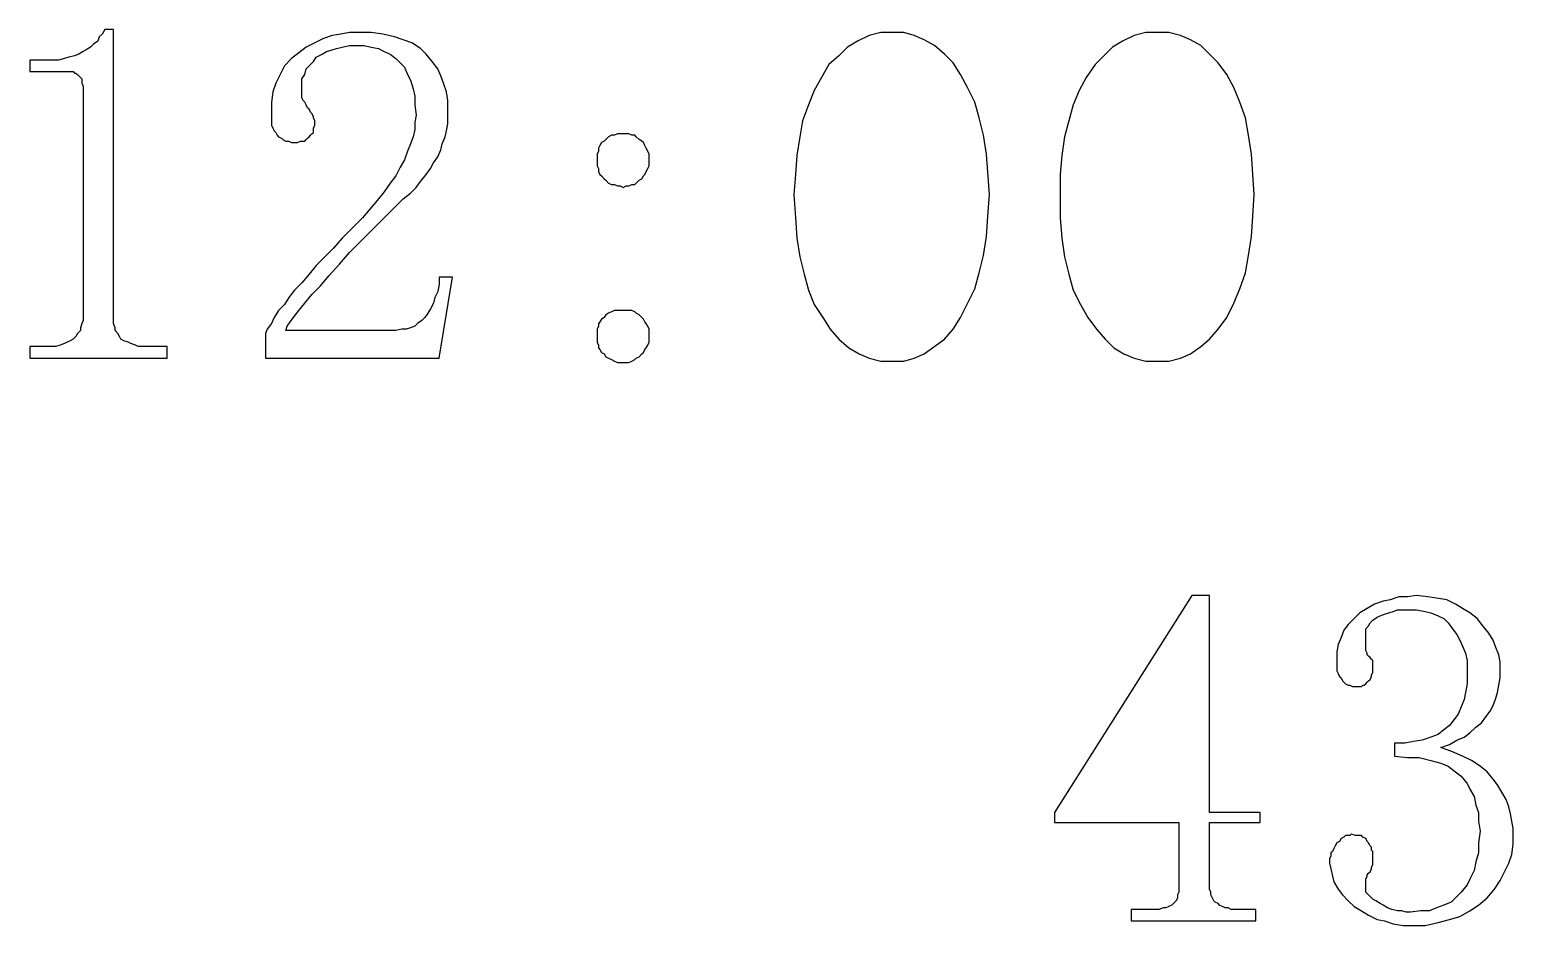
# Model space of a CAD drawing. Extents: x -150 to 150, y -100 to 100.
# Drawn here: x -86.16 to -75.91, y -82.82 to -76.63 of the extents above; entities that cross this region are included whole.
import ezdxf

# ---------------------------------------------------------------- set-up
doc = ezdxf.new("R2010")
doc.units = 0
doc.header["$MEASUREMENT"] = 0
doc.layers.get('0').update_dxf_attribs({"linetype": 'CONTINUOUS'})

msp = doc.modelspace()

# ---------------------------------------------------------------- linework, layer by layer
for points in [[(-85.58, -78.61), (-85.58, -76.63), (-85.58, -76.63), (-85.64, -76.63), (-85.64, -76.63), (-85.66, -76.66), (-85.66, -76.66), (-85.68, -76.68), (-85.68, -76.68), (-85.69, -76.71), (-85.69, -76.71), (-85.72, -76.73), (-85.72, -76.73), (-85.74, -76.75), (-85.74, -76.75), (-85.77, -76.77), (-85.77, -76.77), (-85.79, -76.78), (-85.79, -76.78), (-85.82, -76.8), (-85.82, -76.8), (-85.85, -76.81), (-85.85, -76.81), (-85.89, -76.82), (-85.89, -76.82), (-85.92, -76.83), (-85.92, -76.83), (-85.96, -76.84), (-85.96, -76.84), (-86, -76.84), (-86, -76.84), (-86.04, -76.84), (-86.04, -76.84), (-86.16, -76.84), (-86.16, -76.84), (-86.16, -76.92), (-86.16, -76.92), (-85.93, -76.92), (-85.93, -76.92), (-85.91, -76.92), (-85.91, -76.92), (-85.89, -76.92), (-85.89, -76.92), (-85.88, -76.92), (-85.88, -76.92), (-85.86, -76.92), (-85.86, -76.92), (-85.85, -76.93), (-85.85, -76.93), (-85.84, -76.93), (-85.84, -76.93), (-85.83, -76.94), (-85.83, -76.94), (-85.82, -76.95), (-85.82, -76.95), (-85.81, -76.96), (-85.81, -76.96), (-85.8, -76.97), (-85.8, -76.97), (-85.8, -76.99), (-85.8, -76.99), (-85.8, -77), (-85.8, -77), (-85.79, -77.02), (-85.79, -77.02), (-85.79, -77.03), (-85.79, -77.03), (-85.79, -78.61), (-85.79, -78.61), (-85.79, -78.64), (-85.79, -78.64), (-85.8, -78.66), (-85.8, -78.66), (-85.81, -78.69), (-85.81, -78.69), (-85.81, -78.71), (-85.81, -78.71), (-85.83, -78.73), (-85.83, -78.73), (-85.84, -78.75), (-85.84, -78.75), (-85.86, -78.77), (-85.86, -78.77), (-85.88, -78.78), (-85.88, -78.78), (-85.9, -78.79), (-85.9, -78.79), (-85.92, -78.8), (-85.92, -78.8), (-85.95, -78.81), (-85.95, -78.81), (-85.98, -78.82), (-85.98, -78.82), (-86.01, -78.82), (-86.01, -78.82), (-86.04, -78.82), (-86.04, -78.82), (-86.16, -78.82), (-86.16, -78.82), (-86.16, -78.9), (-86.16, -78.9), (-85.21, -78.9), (-85.21, -78.9), (-85.21, -78.82), (-85.21, -78.82), (-85.34, -78.82), (-85.34, -78.82), (-85.38, -78.82), (-85.38, -78.82), (-85.41, -78.82), (-85.41, -78.82), (-85.43, -78.81), (-85.43, -78.81), (-85.46, -78.8), (-85.46, -78.8), (-85.48, -78.79), (-85.48, -78.79), (-85.51, -78.78), (-85.51, -78.78), (-85.53, -78.77), (-85.53, -78.77), (-85.54, -78.75), (-85.54, -78.75), (-85.55, -78.73), (-85.55, -78.73), (-85.57, -78.71), (-85.57, -78.71), (-85.57, -78.69), (-85.57, -78.69), (-85.58, -78.66), (-85.58, -78.66), (-85.58, -78.64), (-85.58, -78.64), (-85.58, -78.61)], [(-83.5, -77.15), (-83.49, -77.22), (-83.49, -77.22), (-83.5, -77.27), (-83.5, -77.27), (-83.5, -77.32), (-83.5, -77.32), (-83.51, -77.37), (-83.51, -77.37), (-83.53, -77.42), (-83.53, -77.42), (-83.55, -77.47), (-83.55, -77.47), (-83.57, -77.53), (-83.57, -77.53), (-83.6, -77.58), (-83.6, -77.58), (-83.63, -77.64), (-83.63, -77.64), (-83.67, -77.69), (-83.67, -77.69), (-83.71, -77.75), (-83.71, -77.75), (-83.76, -77.81), (-83.76, -77.81), (-83.81, -77.87), (-83.81, -77.87), (-83.86, -77.93), (-83.86, -77.93), (-83.93, -78), (-83.93, -78), (-84, -78.07), (-84, -78.07), (-84.06, -78.14), (-84.06, -78.14), (-84.12, -78.2), (-84.12, -78.2), (-84.18, -78.26), (-84.18, -78.26), (-84.23, -78.32), (-84.23, -78.32), (-84.28, -78.38), (-84.28, -78.38), (-84.33, -78.43), (-84.33, -78.43), (-84.37, -78.48), (-84.37, -78.48), (-84.4, -78.53), (-84.4, -78.53), (-84.44, -78.57), (-84.44, -78.57), (-84.47, -78.62), (-84.47, -78.62), (-84.49, -78.66), (-84.49, -78.66), (-84.52, -78.7), (-84.52, -78.7), (-84.53, -78.73), (-84.53, -78.73), (-84.53, -78.9), (-84.53, -78.9), (-83.33, -78.9), (-83.33, -78.9), (-83.24, -78.34), (-83.24, -78.34), (-83.33, -78.34), (-83.33, -78.34), (-83.33, -78.39), (-83.33, -78.39), (-83.34, -78.44), (-83.34, -78.44), (-83.36, -78.48), (-83.36, -78.48), (-83.37, -78.52), (-83.37, -78.52), (-83.39, -78.56), (-83.39, -78.56), (-83.41, -78.59), (-83.41, -78.59), (-83.43, -78.62), (-83.43, -78.62), (-83.45, -78.64), (-83.45, -78.64), (-83.48, -78.66), (-83.48, -78.66), (-83.5, -78.68), (-83.5, -78.68), (-83.53, -78.69), (-83.53, -78.69), (-83.56, -78.7), (-83.56, -78.7), (-83.59, -78.7), (-83.59, -78.7), (-83.63, -78.71), (-83.63, -78.71), (-84.39, -78.71), (-84.39, -78.71), (-84.38, -78.68), (-84.38, -78.68), (-84.36, -78.65), (-84.36, -78.65), (-84.33, -78.61), (-84.33, -78.61), (-84.3, -78.57), (-84.3, -78.57), (-84.26, -78.52), (-84.26, -78.52), (-84.21, -78.46), (-84.21, -78.46), (-84.15, -78.4), (-84.15, -78.4), (-84.09, -78.33), (-84.09, -78.33), (-84.02, -78.25), (-84.02, -78.25), (-83.95, -78.17), (-83.95, -78.17), (-83.87, -78.09), (-83.87, -78.09), (-83.78, -78), (-83.78, -78), (-83.68, -77.9), (-83.68, -77.9), (-83.58, -77.8), (-83.58, -77.8), (-83.53, -77.76), (-83.53, -77.76), (-83.49, -77.72), (-83.49, -77.72), (-83.46, -77.68), (-83.46, -77.68), (-83.42, -77.63), (-83.42, -77.63), (-83.39, -77.59), (-83.39, -77.59), (-83.37, -77.55), (-83.37, -77.55), (-83.34, -77.51), (-83.34, -77.51), (-83.32, -77.46), (-83.32, -77.46), (-83.31, -77.42), (-83.31, -77.42), (-83.29, -77.37), (-83.29, -77.37), (-83.28, -77.33), (-83.28, -77.33), (-83.27, -77.28), (-83.27, -77.28), (-83.27, -77.24), (-83.27, -77.24), (-83.27, -77.19), (-83.27, -77.19), (-83.27, -77.12), (-83.27, -77.12), (-83.28, -77.06), (-83.28, -77.06), (-83.3, -77), (-83.3, -77), (-83.32, -76.95), (-83.32, -76.95), (-83.34, -76.9), (-83.34, -76.9), (-83.38, -76.85), (-83.38, -76.85), (-83.42, -76.8), (-83.42, -76.8), (-83.46, -76.76), (-83.46, -76.76), (-83.52, -76.72), (-83.52, -76.72), (-83.58, -76.7), (-83.58, -76.7), (-83.64, -76.68), (-83.64, -76.68), (-83.72, -76.66), (-83.72, -76.66), (-83.8, -76.65), (-83.8, -76.65), (-83.88, -76.65), (-83.88, -76.65), (-83.95, -76.65), (-83.95, -76.65), (-84.01, -76.66), (-84.01, -76.66), (-84.07, -76.67), (-84.07, -76.67), (-84.13, -76.69), (-84.13, -76.69), (-84.19, -76.72), (-84.19, -76.72), (-84.25, -76.75), (-84.25, -76.75), (-84.3, -76.79), (-84.3, -76.79), (-84.35, -76.83), (-84.35, -76.83), (-84.4, -76.88), (-84.4, -76.88), (-84.43, -76.94), (-84.43, -76.94), (-84.46, -77), (-84.46, -77), (-84.48, -77.06), (-84.48, -77.06), (-84.49, -77.13), (-84.49, -77.13), (-84.49, -77.21), (-84.49, -77.21), (-84.49, -77.24), (-84.49, -77.24), (-84.49, -77.26), (-84.49, -77.26), (-84.49, -77.29), (-84.49, -77.29), (-84.48, -77.31), (-84.48, -77.31), (-84.47, -77.33), (-84.47, -77.33), (-84.46, -77.34), (-84.46, -77.34), (-84.45, -77.36), (-84.45, -77.36), (-84.44, -77.37), (-84.44, -77.37), (-84.42, -77.38), (-84.42, -77.38), (-84.41, -77.39), (-84.41, -77.39), (-84.39, -77.4), (-84.39, -77.4), (-84.37, -77.4), (-84.37, -77.4), (-84.35, -77.41), (-84.35, -77.41), (-84.33, -77.41), (-84.33, -77.41), (-84.31, -77.41), (-84.31, -77.41), (-84.29, -77.4), (-84.29, -77.4), (-84.28, -77.4), (-84.28, -77.4), (-84.26, -77.4), (-84.26, -77.4), (-84.25, -77.39), (-84.25, -77.39), (-84.24, -77.38), (-84.24, -77.38), (-84.23, -77.37), (-84.23, -77.37), (-84.22, -77.36), (-84.22, -77.36), (-84.21, -77.35), (-84.21, -77.35), (-84.2, -77.34), (-84.2, -77.34), (-84.2, -77.32), (-84.2, -77.32), (-84.2, -77.31), (-84.2, -77.31), (-84.19, -77.29), (-84.19, -77.29), (-84.19, -77.27), (-84.19, -77.27), (-84.19, -77.26), (-84.19, -77.26), (-84.2, -77.24), (-84.2, -77.24), (-84.2, -77.23), (-84.2, -77.23), (-84.21, -77.21), (-84.21, -77.21), (-84.22, -77.2), (-84.22, -77.2), (-84.23, -77.18), (-84.23, -77.18), (-84.24, -77.17), (-84.24, -77.17), (-84.25, -77.15), (-84.25, -77.15), (-84.26, -77.13), (-84.26, -77.13), (-84.27, -77.12), (-84.27, -77.12), (-84.28, -77.1), (-84.28, -77.1), (-84.28, -77.08), (-84.28, -77.08), (-84.28, -77.06), (-84.28, -77.06), (-84.28, -77.04), (-84.28, -77.04), (-84.28, -77), (-84.28, -77), (-84.28, -76.97), (-84.28, -76.97), (-84.26, -76.94), (-84.26, -76.94), (-84.25, -76.9), (-84.25, -76.9), (-84.23, -76.88), (-84.23, -76.88), (-84.2, -76.85), (-84.2, -76.85), (-84.18, -76.82), (-84.18, -76.82), (-84.14, -76.8), (-84.14, -76.8), (-84.11, -76.78), (-84.11, -76.78), (-84.07, -76.77), (-84.07, -76.77), (-84.04, -76.76), (-84.04, -76.76), (-84, -76.75), (-84, -76.75), (-83.95, -76.74), (-83.95, -76.74), (-83.91, -76.74), (-83.91, -76.74), (-83.85, -76.74), (-83.85, -76.74), (-83.8, -76.75), (-83.8, -76.75), (-83.75, -76.76), (-83.75, -76.76), (-83.71, -76.78), (-83.71, -76.78), (-83.67, -76.8), (-83.67, -76.8), (-83.63, -76.83), (-83.63, -76.83), (-83.6, -76.86), (-83.6, -76.86), (-83.57, -76.89), (-83.57, -76.89), (-83.55, -76.94), (-83.55, -76.94), (-83.53, -76.98), (-83.53, -76.98), (-83.51, -77.04), (-83.51, -77.04), (-83.5, -77.09), (-83.5, -77.09), (-83.5, -77.15)], [(-80.12, -76.65), (-80.28, -76.65), (-80.28, -76.65), (-80.36, -76.67), (-80.36, -76.67), (-80.44, -76.71), (-80.44, -76.71), (-80.51, -76.75), (-80.51, -76.75), (-80.57, -76.81), (-80.57, -76.81), (-80.64, -76.87), (-80.64, -76.87), (-80.74, -77.05), (-80.74, -77.05), (-80.78, -77.15), (-80.78, -77.15), (-80.82, -77.26), (-80.82, -77.26), (-80.84, -77.37), (-80.84, -77.37), (-80.86, -77.5), (-80.86, -77.5), (-80.87, -77.63), (-80.87, -77.63), (-80.88, -77.77), (-80.88, -77.77), (-80.87, -77.93), (-80.87, -77.93), (-80.86, -78.07), (-80.86, -78.07), (-80.84, -78.2), (-80.84, -78.2), (-80.81, -78.32), (-80.81, -78.32), (-80.78, -78.43), (-80.78, -78.43), (-80.74, -78.53), (-80.74, -78.53), (-80.68, -78.62), (-80.68, -78.62), (-80.63, -78.7), (-80.63, -78.7), (-80.57, -78.77), (-80.57, -78.77), (-80.5, -78.83), (-80.5, -78.83), (-80.43, -78.87), (-80.43, -78.87), (-80.36, -78.9), (-80.36, -78.9), (-80.28, -78.92), (-80.28, -78.92), (-80.12, -78.92), (-80.12, -78.92), (-80.05, -78.9), (-80.05, -78.9), (-79.98, -78.87), (-79.98, -78.87), (-79.84, -78.77), (-79.84, -78.77), (-79.78, -78.7), (-79.78, -78.7), (-79.73, -78.62), (-79.73, -78.62), (-79.63, -78.42), (-79.63, -78.42), (-79.6, -78.31), (-79.6, -78.31), (-79.57, -78.19), (-79.57, -78.19), (-79.55, -78.06), (-79.55, -78.06), (-79.54, -77.92), (-79.54, -77.92), (-79.53, -77.77), (-79.53, -77.77), (-79.55, -77.49), (-79.55, -77.49), (-79.57, -77.36), (-79.57, -77.36), (-79.6, -77.24), (-79.6, -77.24), (-79.63, -77.13), (-79.63, -77.13), (-79.68, -77.03), (-79.68, -77.03), (-79.73, -76.94), (-79.73, -76.94), (-79.78, -76.86), (-79.78, -76.86), (-79.84, -76.8), (-79.84, -76.8), (-79.91, -76.74), (-79.91, -76.74), (-79.98, -76.7), (-79.98, -76.7), (-80.05, -76.67), (-80.05, -76.67), (-80.12, -76.65)], [(-78.29, -76.65), (-78.45, -76.65), (-78.45, -76.65), (-78.53, -76.67), (-78.53, -76.67), (-78.61, -76.71), (-78.61, -76.71), (-78.68, -76.75), (-78.68, -76.75), (-78.8, -76.87), (-78.8, -76.87), (-78.86, -76.96), (-78.86, -76.96), (-78.91, -77.05), (-78.91, -77.05), (-78.95, -77.15), (-78.95, -77.15), (-79.01, -77.37), (-79.01, -77.37), (-79.03, -77.5), (-79.03, -77.5), (-79.04, -77.63), (-79.04, -77.63), (-79.04, -77.93), (-79.04, -77.93), (-79.03, -78.07), (-79.03, -78.07), (-79.01, -78.2), (-79.01, -78.2), (-78.98, -78.32), (-78.98, -78.32), (-78.95, -78.43), (-78.95, -78.43), (-78.9, -78.53), (-78.9, -78.53), (-78.85, -78.62), (-78.85, -78.62), (-78.79, -78.7), (-78.79, -78.7), (-78.73, -78.77), (-78.73, -78.77), (-78.67, -78.83), (-78.67, -78.83), (-78.6, -78.87), (-78.6, -78.87), (-78.53, -78.9), (-78.53, -78.9), (-78.45, -78.92), (-78.45, -78.92), (-78.29, -78.92), (-78.29, -78.92), (-78.21, -78.9), (-78.21, -78.9), (-78.14, -78.87), (-78.14, -78.87), (-78.07, -78.82), (-78.07, -78.82), (-78.01, -78.77), (-78.01, -78.77), (-77.95, -78.7), (-77.95, -78.7), (-77.89, -78.62), (-77.89, -78.62), (-77.84, -78.52), (-77.84, -78.52), (-77.8, -78.42), (-77.8, -78.42), (-77.76, -78.31), (-77.76, -78.31), (-77.74, -78.19), (-77.74, -78.19), (-77.72, -78.06), (-77.72, -78.06), (-77.71, -77.92), (-77.71, -77.92), (-77.7, -77.77), (-77.7, -77.77), (-77.72, -77.49), (-77.72, -77.49), (-77.74, -77.36), (-77.74, -77.36), (-77.76, -77.24), (-77.76, -77.24), (-77.8, -77.13), (-77.8, -77.13), (-77.84, -77.03), (-77.84, -77.03), (-77.89, -76.94), (-77.89, -76.94), (-77.95, -76.86), (-77.95, -76.86), (-78.07, -76.74), (-78.07, -76.74), (-78.14, -76.7), (-78.14, -76.7), (-78.21, -76.67), (-78.21, -76.67), (-78.29, -76.65)], [(-81.88, -77.55), (-81.88, -77.53), (-81.88, -77.53), (-81.88, -77.51), (-81.88, -77.51), (-81.88, -77.49), (-81.88, -77.49), (-81.89, -77.47), (-81.89, -77.47), (-81.9, -77.45), (-81.9, -77.45), (-81.91, -77.43), (-81.91, -77.43), (-81.92, -77.41), (-81.92, -77.41), (-81.93, -77.4), (-81.93, -77.4), (-81.95, -77.39), (-81.95, -77.39), (-81.97, -77.37), (-81.97, -77.37), (-81.98, -77.36), (-81.98, -77.36), (-82, -77.36), (-82, -77.36), (-82.02, -77.35), (-82.02, -77.35), (-82.04, -77.35), (-82.04, -77.35), (-82.06, -77.35), (-82.06, -77.35), (-82.08, -77.35), (-82.08, -77.35), (-82.1, -77.35), (-82.1, -77.35), (-82.12, -77.36), (-82.12, -77.36), (-82.14, -77.36), (-82.14, -77.36), (-82.16, -77.37), (-82.16, -77.37), (-82.18, -77.39), (-82.18, -77.39), (-82.19, -77.4), (-82.19, -77.4), (-82.21, -77.41), (-82.21, -77.41), (-82.22, -77.43), (-82.22, -77.43), (-82.23, -77.45), (-82.23, -77.45), (-82.23, -77.47), (-82.23, -77.47), (-82.24, -77.49), (-82.24, -77.49), (-82.24, -77.51), (-82.24, -77.51), (-82.24, -77.53), (-82.24, -77.53), (-82.24, -77.55), (-82.24, -77.55), (-82.24, -77.57), (-82.24, -77.57), (-82.23, -77.59), (-82.23, -77.59), (-82.23, -77.61), (-82.23, -77.61), (-82.22, -77.63), (-82.22, -77.63), (-82.21, -77.64), (-82.21, -77.64), (-82.19, -77.66), (-82.19, -77.66), (-82.18, -77.67), (-82.18, -77.67), (-82.16, -77.69), (-82.16, -77.69), (-82.14, -77.7), (-82.14, -77.7), (-82.12, -77.7), (-82.12, -77.7), (-82.1, -77.71), (-82.1, -77.71), (-82.08, -77.71), (-82.08, -77.71), (-82.06, -77.72), (-82.06, -77.72), (-82.04, -77.71), (-82.04, -77.71), (-82.02, -77.71), (-82.02, -77.71), (-82, -77.7), (-82, -77.7), (-81.98, -77.7), (-81.98, -77.7), (-81.97, -77.69), (-81.97, -77.69), (-81.95, -77.67), (-81.95, -77.67), (-81.93, -77.66), (-81.93, -77.66), (-81.92, -77.64), (-81.92, -77.64), (-81.91, -77.63), (-81.91, -77.63), (-81.9, -77.61), (-81.9, -77.61), (-81.89, -77.59), (-81.89, -77.59), (-81.88, -77.57), (-81.88, -77.57), (-81.88, -77.55)], [(-81.88, -78.77), (-81.88, -78.75), (-81.88, -78.75), (-81.88, -78.73), (-81.88, -78.73), (-81.88, -78.7), (-81.88, -78.7), (-81.89, -78.68), (-81.89, -78.68), (-81.9, -78.66), (-81.9, -78.66), (-81.91, -78.65), (-81.91, -78.65), (-81.92, -78.63), (-81.92, -78.63), (-81.93, -78.62), (-81.93, -78.62), (-81.95, -78.6), (-81.95, -78.6), (-81.97, -78.59), (-81.97, -78.59), (-81.98, -78.58), (-81.98, -78.58), (-82, -78.57), (-82, -78.57), (-82.02, -78.57), (-82.02, -78.57), (-82.04, -78.57), (-82.04, -78.57), (-82.06, -78.57), (-82.06, -78.57), (-82.08, -78.57), (-82.08, -78.57), (-82.1, -78.57), (-82.1, -78.57), (-82.12, -78.57), (-82.12, -78.57), (-82.14, -78.58), (-82.14, -78.58), (-82.16, -78.59), (-82.16, -78.59), (-82.18, -78.6), (-82.18, -78.6), (-82.19, -78.62), (-82.19, -78.62), (-82.21, -78.63), (-82.21, -78.63), (-82.22, -78.65), (-82.22, -78.65), (-82.23, -78.66), (-82.23, -78.66), (-82.23, -78.68), (-82.23, -78.68), (-82.24, -78.7), (-82.24, -78.7), (-82.24, -78.73), (-82.24, -78.73), (-82.24, -78.75), (-82.24, -78.75), (-82.24, -78.77), (-82.24, -78.77), (-82.24, -78.79), (-82.24, -78.79), (-82.23, -78.81), (-82.23, -78.81), (-82.23, -78.83), (-82.23, -78.83), (-82.22, -78.84), (-82.22, -78.84), (-82.21, -78.86), (-82.21, -78.86), (-82.19, -78.87), (-82.19, -78.87), (-82.18, -78.89), (-82.18, -78.89), (-82.16, -78.9), (-82.16, -78.9), (-82.14, -78.91), (-82.14, -78.91), (-82.12, -78.92), (-82.12, -78.92), (-82.1, -78.93), (-82.1, -78.93), (-82.08, -78.93), (-82.08, -78.93), (-82.06, -78.93), (-82.06, -78.93), (-82.04, -78.93), (-82.04, -78.93), (-82.02, -78.93), (-82.02, -78.93), (-82, -78.92), (-82, -78.92), (-81.98, -78.91), (-81.98, -78.91), (-81.97, -78.9), (-81.97, -78.9), (-81.95, -78.89), (-81.95, -78.89), (-81.93, -78.87), (-81.93, -78.87), (-81.92, -78.86), (-81.92, -78.86), (-81.91, -78.84), (-81.91, -78.84), (-81.9, -78.83), (-81.9, -78.83), (-81.89, -78.81), (-81.89, -78.81), (-81.88, -78.79), (-81.88, -78.79), (-81.88, -78.77)], [(-78.01, -80.54), (-78.13, -80.54), (-78.13, -80.54), (-79.08, -82.04), (-79.08, -82.04), (-79.08, -82.11), (-79.08, -82.11), (-78.22, -82.11), (-78.22, -82.11), (-78.22, -82.59), (-78.22, -82.59), (-78.23, -82.61), (-78.23, -82.61), (-78.23, -82.63), (-78.23, -82.63), (-78.24, -82.65), (-78.24, -82.65), (-78.27, -82.68), (-78.27, -82.68), (-78.31, -82.7), (-78.31, -82.7), (-78.33, -82.7), (-78.33, -82.7), (-78.36, -82.71), (-78.36, -82.71), (-78.55, -82.71), (-78.55, -82.71), (-78.55, -82.79), (-78.55, -82.79), (-77.69, -82.79), (-77.69, -82.79), (-77.69, -82.71), (-77.69, -82.71), (-77.86, -82.71), (-77.86, -82.71), (-77.88, -82.7), (-77.88, -82.7), (-77.9, -82.7), (-77.9, -82.7), (-77.94, -82.68), (-77.94, -82.68), (-77.95, -82.67), (-77.95, -82.67), (-77.97, -82.66), (-77.97, -82.66), (-77.98, -82.65), (-77.98, -82.65), (-78, -82.61), (-78, -82.61), (-78, -82.59), (-78, -82.59), (-78.01, -82.57), (-78.01, -82.57), (-78.01, -82.11), (-78.01, -82.11), (-77.66, -82.11), (-77.66, -82.11), (-77.66, -82.04), (-77.66, -82.04), (-78.01, -82.04), (-78.01, -82.04), (-78.01, -80.54)], [(-75.91, -82.26), (-75.91, -82.19), (-75.91, -82.19), (-75.91, -82.15), (-75.91, -82.15), (-75.92, -82.1), (-75.92, -82.1), (-75.93, -82.05), (-75.93, -82.05), (-75.94, -82), (-75.94, -82), (-75.96, -81.95), (-75.96, -81.95), (-75.99, -81.9), (-75.99, -81.9), (-76.02, -81.85), (-76.02, -81.85), (-76.05, -81.81), (-76.05, -81.81), (-76.09, -81.76), (-76.09, -81.76), (-76.14, -81.72), (-76.14, -81.72), (-76.2, -81.68), (-76.2, -81.68), (-76.26, -81.65), (-76.26, -81.65), (-76.33, -81.62), (-76.33, -81.62), (-76.41, -81.59), (-76.41, -81.59), (-76.35, -81.57), (-76.35, -81.57), (-76.3, -81.54), (-76.3, -81.54), (-76.25, -81.52), (-76.25, -81.52), (-76.21, -81.49), (-76.21, -81.49), (-76.17, -81.45), (-76.17, -81.45), (-76.13, -81.42), (-76.13, -81.42), (-76.1, -81.38), (-76.1, -81.38), (-76.07, -81.34), (-76.07, -81.34), (-76.05, -81.3), (-76.05, -81.3), (-76.03, -81.25), (-76.03, -81.25), (-76.02, -81.21), (-76.02, -81.21), (-76.01, -81.16), (-76.01, -81.16), (-76, -81.11), (-76, -81.11), (-76, -81.05), (-76, -81.05), (-76, -81), (-76, -81), (-76.01, -80.95), (-76.01, -80.95), (-76.03, -80.9), (-76.03, -80.9), (-76.05, -80.85), (-76.05, -80.85), (-76.08, -80.8), (-76.08, -80.8), (-76.12, -80.75), (-76.12, -80.75), (-76.16, -80.7), (-76.16, -80.7), (-76.21, -80.66), (-76.21, -80.66), (-76.26, -80.63), (-76.26, -80.63), (-76.31, -80.6), (-76.31, -80.6), (-76.37, -80.57), (-76.37, -80.57), (-76.44, -80.56), (-76.44, -80.56), (-76.5, -80.55), (-76.5, -80.55), (-76.58, -80.54), (-76.58, -80.54), (-76.64, -80.55), (-76.64, -80.55), (-76.7, -80.55), (-76.7, -80.55), (-76.76, -80.57), (-76.76, -80.57), (-76.81, -80.58), (-76.81, -80.58), (-76.87, -80.6), (-76.87, -80.6), (-76.92, -80.63), (-76.92, -80.63), (-76.97, -80.66), (-76.97, -80.66), (-77.01, -80.7), (-77.01, -80.7), (-77.05, -80.74), (-77.05, -80.74), (-77.08, -80.78), (-77.08, -80.78), (-77.1, -80.83), (-77.1, -80.83), (-77.12, -80.88), (-77.12, -80.88), (-77.13, -80.93), (-77.13, -80.93), (-77.13, -80.99), (-77.13, -80.99), (-77.13, -81.01), (-77.13, -81.01), (-77.13, -81.04), (-77.13, -81.04), (-77.13, -81.06), (-77.13, -81.06), (-77.12, -81.08), (-77.12, -81.08), (-77.11, -81.1), (-77.11, -81.1), (-77.1, -81.11), (-77.1, -81.11), (-77.09, -81.13), (-77.09, -81.13), (-77.08, -81.14), (-77.08, -81.14), (-77.07, -81.15), (-77.07, -81.15), (-77.05, -81.16), (-77.05, -81.16), (-77.04, -81.16), (-77.04, -81.16), (-77.02, -81.17), (-77.02, -81.17), (-77.01, -81.17), (-77.01, -81.17), (-76.99, -81.17), (-76.99, -81.17), (-76.98, -81.17), (-76.98, -81.17), (-76.96, -81.17), (-76.96, -81.17), (-76.95, -81.16), (-76.95, -81.16), (-76.94, -81.16), (-76.94, -81.16), (-76.93, -81.15), (-76.93, -81.15), (-76.92, -81.14), (-76.92, -81.14), (-76.91, -81.13), (-76.91, -81.13), (-76.9, -81.12), (-76.9, -81.12), (-76.89, -81.1), (-76.89, -81.1), (-76.89, -81.09), (-76.89, -81.09), (-76.88, -81.07), (-76.88, -81.07), (-76.88, -81.06), (-76.88, -81.06), (-76.88, -81.04), (-76.88, -81.04), (-76.88, -81.02), (-76.88, -81.02), (-76.88, -81.01), (-76.88, -81.01), (-76.88, -81), (-76.88, -81), (-76.88, -80.99), (-76.88, -80.99), (-76.89, -80.98), (-76.89, -80.98), (-76.9, -80.97), (-76.9, -80.97), (-76.91, -80.96), (-76.91, -80.96), (-76.92, -80.95), (-76.92, -80.95), (-76.92, -80.94), (-76.92, -80.94), (-76.93, -80.92), (-76.93, -80.92), (-76.93, -80.9), (-76.93, -80.9), (-76.93, -80.88), (-76.93, -80.88), (-76.93, -80.85), (-76.93, -80.85), (-76.93, -80.83), (-76.93, -80.83), (-76.93, -80.8), (-76.93, -80.8), (-76.93, -80.77), (-76.93, -80.77), (-76.91, -80.75), (-76.91, -80.75), (-76.9, -80.73), (-76.9, -80.73), (-76.88, -80.71), (-76.88, -80.71), (-76.85, -80.69), (-76.85, -80.69), (-76.83, -80.68), (-76.83, -80.68), (-76.8, -80.67), (-76.8, -80.67), (-76.77, -80.66), (-76.77, -80.66), (-76.74, -80.65), (-76.74, -80.65), (-76.71, -80.64), (-76.71, -80.64), (-76.69, -80.64), (-76.69, -80.64), (-76.66, -80.64), (-76.66, -80.64), (-76.63, -80.64), (-76.63, -80.64), (-76.58, -80.64), (-76.58, -80.64), (-76.52, -80.65), (-76.52, -80.65), (-76.48, -80.66), (-76.48, -80.66), (-76.43, -80.68), (-76.43, -80.68), (-76.39, -80.7), (-76.39, -80.7), (-76.36, -80.73), (-76.36, -80.73), (-76.33, -80.77), (-76.33, -80.77), (-76.3, -80.81), (-76.3, -80.81), (-76.28, -80.85), (-76.28, -80.85), (-76.26, -80.89), (-76.26, -80.89), (-76.24, -80.94), (-76.24, -80.94), (-76.23, -80.99), (-76.23, -80.99), (-76.23, -81.03), (-76.23, -81.03), (-76.23, -81.09), (-76.23, -81.09), (-76.23, -81.15), (-76.23, -81.15), (-76.24, -81.21), (-76.24, -81.21), (-76.25, -81.26), (-76.25, -81.26), (-76.27, -81.31), (-76.27, -81.31), (-76.29, -81.36), (-76.29, -81.36), (-76.32, -81.4), (-76.32, -81.4), (-76.35, -81.44), (-76.35, -81.44), (-76.39, -81.47), (-76.39, -81.47), (-76.43, -81.5), (-76.43, -81.5), (-76.48, -81.52), (-76.48, -81.52), (-76.54, -81.54), (-76.54, -81.54), (-76.6, -81.55), (-76.6, -81.55), (-76.66, -81.56), (-76.66, -81.56), (-76.73, -81.56), (-76.73, -81.56), (-76.73, -81.65), (-76.73, -81.65), (-76.64, -81.66), (-76.64, -81.66), (-76.56, -81.66), (-76.56, -81.66), (-76.48, -81.68), (-76.48, -81.68), (-76.41, -81.7), (-76.41, -81.7), (-76.36, -81.72), (-76.36, -81.72), (-76.31, -81.76), (-76.31, -81.76), (-76.27, -81.79), (-76.27, -81.79), (-76.23, -81.84), (-76.23, -81.84), (-76.21, -81.88), (-76.21, -81.88), (-76.18, -81.93), (-76.18, -81.93), (-76.17, -81.99), (-76.17, -81.99), (-76.15, -82.04), (-76.15, -82.04), (-76.15, -82.1), (-76.15, -82.1), (-76.14, -82.17), (-76.14, -82.17), (-76.15, -82.25), (-76.15, -82.25), (-76.15, -82.32), (-76.15, -82.32), (-76.17, -82.38), (-76.17, -82.38), (-76.18, -82.44), (-76.18, -82.44), (-76.21, -82.5), (-76.21, -82.5), (-76.23, -82.54), (-76.23, -82.54), (-76.27, -82.59), (-76.27, -82.59), (-76.3, -82.62), (-76.3, -82.62), (-76.34, -82.66), (-76.34, -82.66), (-76.39, -82.68), (-76.39, -82.68), (-76.44, -82.7), (-76.44, -82.7), (-76.49, -82.72), (-76.49, -82.72), (-76.55, -82.72), (-76.55, -82.72), (-76.62, -82.73), (-76.62, -82.73), (-76.65, -82.73), (-76.65, -82.73), (-76.68, -82.72), (-76.68, -82.72), (-76.71, -82.72), (-76.71, -82.72), (-76.75, -82.71), (-76.75, -82.71), (-76.78, -82.7), (-76.78, -82.7), (-76.81, -82.68), (-76.81, -82.68), (-76.83, -82.67), (-76.83, -82.67), (-76.86, -82.65), (-76.86, -82.65), (-76.88, -82.64), (-76.88, -82.64), (-76.9, -82.62), (-76.9, -82.62), (-76.92, -82.6), (-76.92, -82.6), (-76.93, -82.59), (-76.93, -82.59), (-76.93, -82.57), (-76.93, -82.57), (-76.93, -82.54), (-76.93, -82.54), (-76.93, -82.53), (-76.93, -82.53), (-76.93, -82.52), (-76.93, -82.52), (-76.93, -82.51), (-76.93, -82.51), (-76.93, -82.5), (-76.93, -82.5), (-76.92, -82.48), (-76.92, -82.48), (-76.92, -82.47), (-76.92, -82.47), (-76.91, -82.46), (-76.91, -82.46), (-76.9, -82.45), (-76.9, -82.45), (-76.89, -82.43), (-76.89, -82.43), (-76.89, -82.42), (-76.89, -82.42), (-76.88, -82.4), (-76.88, -82.4), (-76.88, -82.38), (-76.88, -82.38), (-76.88, -82.36), (-76.88, -82.36), (-76.88, -82.34), (-76.88, -82.34), (-76.88, -82.33), (-76.88, -82.33), (-76.88, -82.32), (-76.88, -82.32), (-76.88, -82.31), (-76.88, -82.31), (-76.89, -82.3), (-76.89, -82.3), (-76.89, -82.28), (-76.89, -82.28), (-76.9, -82.27), (-76.9, -82.27), (-76.91, -82.25), (-76.91, -82.25), (-76.92, -82.24), (-76.92, -82.24), (-76.93, -82.22), (-76.93, -82.22), (-76.95, -82.21), (-76.95, -82.21), (-76.96, -82.2), (-76.96, -82.2), (-76.98, -82.2), (-76.98, -82.2), (-77, -82.2), (-77, -82.2), (-77.03, -82.19), (-77.03, -82.19), (-77.04, -82.2), (-77.04, -82.2), (-77.05, -82.2), (-77.05, -82.2), (-77.07, -82.2), (-77.07, -82.2), (-77.08, -82.21), (-77.08, -82.21), (-77.1, -82.22), (-77.1, -82.22), (-77.11, -82.24), (-77.11, -82.24), (-77.13, -82.25), (-77.13, -82.25), (-77.14, -82.27), (-77.14, -82.27), (-77.15, -82.29), (-77.15, -82.29), (-77.16, -82.31), (-77.16, -82.31), (-77.17, -82.32), (-77.17, -82.32), (-77.17, -82.34), (-77.17, -82.34), (-77.18, -82.36), (-77.18, -82.36), (-77.18, -82.39), (-77.18, -82.39), (-77.17, -82.43), (-77.17, -82.43), (-77.16, -82.48), (-77.16, -82.48), (-77.15, -82.52), (-77.15, -82.52), (-77.12, -82.57), (-77.12, -82.57), (-77.09, -82.61), (-77.09, -82.61), (-77.05, -82.65), (-77.05, -82.65), (-77.01, -82.69), (-77.01, -82.69), (-76.96, -82.72), (-76.96, -82.72), (-76.91, -82.75), (-76.91, -82.75), (-76.85, -82.78), (-76.85, -82.78), (-76.8, -82.79), (-76.8, -82.79), (-76.74, -82.81), (-76.74, -82.81), (-76.67, -82.82), (-76.67, -82.82), (-76.61, -82.82), (-76.61, -82.82), (-76.52, -82.82), (-76.52, -82.82), (-76.43, -82.8), (-76.43, -82.8), (-76.35, -82.78), (-76.35, -82.78), (-76.28, -82.76), (-76.28, -82.76), (-76.21, -82.72), (-76.21, -82.72), (-76.15, -82.68), (-76.15, -82.68), (-76.09, -82.63), (-76.09, -82.63), (-76.04, -82.57), (-76.04, -82.57), (-76, -82.51), (-76, -82.51), (-75.97, -82.45), (-75.97, -82.45), (-75.94, -82.39), (-75.94, -82.39), (-75.92, -82.33), (-75.92, -82.33), (-75.91, -82.26)]]:
    msp.add_lwpolyline(points)

doc.saveas('drawing.dxf')
